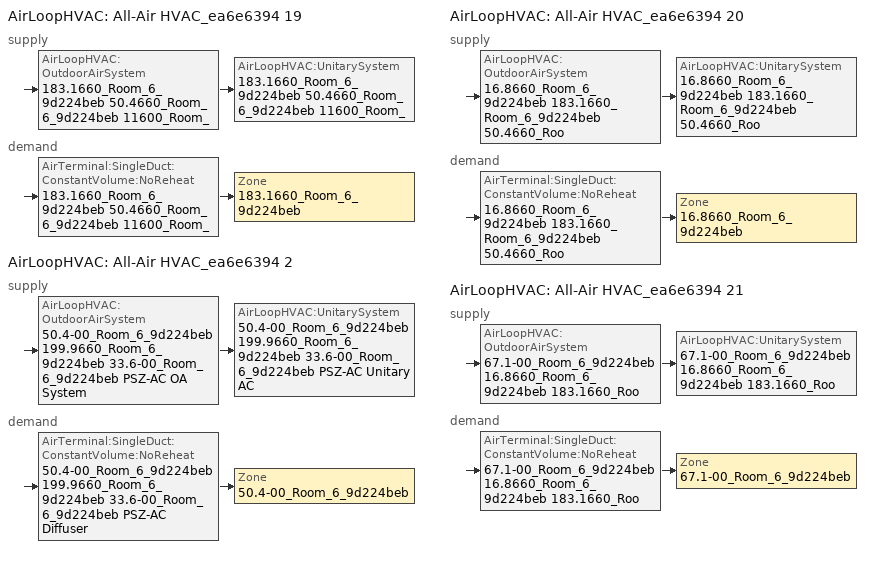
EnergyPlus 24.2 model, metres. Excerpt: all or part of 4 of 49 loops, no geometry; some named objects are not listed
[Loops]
AirLoopHVAC 'All-Air HVAC_ea6e6394 19'
 supply: AirLoopHVAC:OutdoorAirSystem '183.1660_Room_6_9d224beb 50.4660_Room_6_9d224beb 11600_Room_6_9d224beb 16.8-00_Room_6_9d224beb 0660_Room_6_9d224beb 132.8-00_Room_6_9d224beb 149.6-00_Room_6_9d224beb 83.9-00_Room_6_9d224beb 132.8660_Room_6_9d224beb 33.6660_Room_6_9d224beb 166.4-00_Room_6_9d224beb 166.4660_Room_6_9d224beb 116660_Room_6_9d224beb 000_Room_6_9d224beb 183.1-00_Room_6_9d224beb 199.9-00_Room_6_9d224beb 67.1660_Room_6_9d224beb 50.4-00_Room_6_9d224beb 199.9660_Room_6_9d224beb 33.6-00_Room_6_9d224beb PSZ-AC OA System' > AirLoopHVAC:UnitarySystem '183.1660_Room_6_9d224beb 50.4660_Room_6_9d224beb 11600_Room_6_9d224beb 16.8-00_Room_6_9d224beb 0660_Room_6_9d224beb 132.8-00_Room_6_9d224beb 149.6-00_Room_6_9d224beb 83.9-00_Room_6_9d224beb 132.8660_Room_6_9d224beb 33.6660_Room_6_9d224beb 166.4-00_Room_6_9d224beb 166.4660_Room_6_9d224beb 116660_Room_6_9d224beb 000_Room_6_9d224beb 183.1-00_Room_6_9d224beb 199.9-00_Room_6_9d224beb 67.1660_Room_6_9d224beb 50.4-00_Room_6_9d224beb 199.9660_Room_6_9d224beb 33.6-00_Room_6_9d224beb PSZ-AC Unitary AC'
 demand: AirTerminal:SingleDuct:ConstantVolume:NoReheat '183.1660_Room_6_9d224beb 50.4660_Room_6_9d224beb 11600_Room_6_9d224beb 16.8-00_Room_6_9d224beb 0660_Room_6_9d224beb 132.8-00_Room_6_9d224beb 149.6-00_Room_6_9d224beb 83.9-00_Room_6_9d224beb 132.8660_Room_6_9d224beb 33.6660_Room_6_9d224beb 166.4-00_Room_6_9d224beb 166.4660_Room_6_9d224beb 116660_Room_6_9d224beb 000_Room_6_9d224beb 183.1-00_Room_6_9d224beb 199.9-00_Room_6_9d224beb 67.1660_Room_6_9d224beb 50.4-00_Room_6_9d224beb 199.9660_Room_6_9d224beb 33.6-00_Room_6_9d224beb PSZ-AC Diffuser' > Zone '183.1660_Room_6_9d224beb'
AirLoopHVAC 'All-Air HVAC_ea6e6394 2'
 supply: AirLoopHVAC:OutdoorAirSystem '50.4-00_Room_6_9d224beb 199.9660_Room_6_9d224beb 33.6-00_Room_6_9d224beb PSZ-AC OA System' > AirLoopHVAC:UnitarySystem '50.4-00_Room_6_9d224beb 199.9660_Room_6_9d224beb 33.6-00_Room_6_9d224beb PSZ-AC Unitary AC'
 demand: AirTerminal:SingleDuct:ConstantVolume:NoReheat '50.4-00_Room_6_9d224beb 199.9660_Room_6_9d224beb 33.6-00_Room_6_9d224beb PSZ-AC Diffuser' > Zone '50.4-00_Room_6_9d224beb'
AirLoopHVAC 'All-Air HVAC_ea6e6394 20'
 supply: AirLoopHVAC:OutdoorAirSystem '16.8660_Room_6_9d224beb 183.1660_Room_6_9d224beb 50.4660_Room_6_9d224beb 11600_Room_6_9d224beb 16.8-00_Room_6_9d224beb 0660_Room_6_9d224beb 132.8-00_Room_6_9d224beb 149.6-00_Room_6_9d224beb 83.9-00_Room_6_9d224beb 132.8660_Room_6_9d224beb 33.6660_Room_6_9d224beb 166.4-00_Room_6_9d224beb 166.4660_Room_6_9d224beb 116660_Room_6_9d224beb 000_Room_6_9d224beb 183.1-00_Room_6_9d224beb 199.9-00_Room_6_9d224beb 67.1660_Room_6_9d224beb 50.4-00_Room_6_9d224beb 199.9660_Room_6_9d224beb 33.6-00_Room_6_9d224beb PSZ-AC OA System' > AirLoopHVAC:UnitarySystem '16.8660_Room_6_9d224beb 183.1660_Room_6_9d224beb 50.4660_Room_6_9d224beb 11600_Room_6_9d224beb 16.8-00_Room_6_9d224beb 0660_Room_6_9d224beb 132.8-00_Room_6_9d224beb 149.6-00_Room_6_9d224beb 83.9-00_Room_6_9d224beb 132.8660_Room_6_9d224beb 33.6660_Room_6_9d224beb 166.4-00_Room_6_9d224beb 166.4660_Room_6_9d224beb 116660_Room_6_9d224beb 000_Room_6_9d224beb 183.1-00_Room_6_9d224beb 199.9-00_Room_6_9d224beb 67.1660_Room_6_9d224beb 50.4-00_Room_6_9d224beb 199.9660_Room_6_9d224beb 33.6-00_Room_6_9d224beb PSZ-AC Unitary AC'
 demand: AirTerminal:SingleDuct:ConstantVolume:NoReheat '16.8660_Room_6_9d224beb 183.1660_Room_6_9d224beb 50.4660_Room_6_9d224beb 11600_Room_6_9d224beb 16.8-00_Room_6_9d224beb 0660_Room_6_9d224beb 132.8-00_Room_6_9d224beb 149.6-00_Room_6_9d224beb 83.9-00_Room_6_9d224beb 132.8660_Room_6_9d224beb 33.6660_Room_6_9d224beb 166.4-00_Room_6_9d224beb 166.4660_Room_6_9d224beb 116660_Room_6_9d224beb 000_Room_6_9d224beb 183.1-00_Room_6_9d224beb 199.9-00_Room_6_9d224beb 67.1660_Room_6_9d224beb 50.4-00_Room_6_9d224beb 199.9660_Room_6_9d224beb 33.6-00_Room_6_9d224beb PSZ-AC Diffuser' > Zone '16.8660_Room_6_9d224beb'
AirLoopHVAC 'All-Air HVAC_ea6e6394 21'
 supply: AirLoopHVAC:OutdoorAirSystem '67.1-00_Room_6_9d224beb 16.8660_Room_6_9d224beb 183.1660_Room_6_9d224beb 50.4660_Room_6_9d224beb 11600_Room_6_9d224beb 16.8-00_Room_6_9d224beb 0660_Room_6_9d224beb 132.8-00_Room_6_9d224beb 149.6-00_Room_6_9d224beb 83.9-00_Room_6_9d224beb 132.8660_Room_6_9d224beb 33.6660_Room_6_9d224beb 166.4-00_Room_6_9d224beb 166.4660_Room_6_9d224beb 116660_Room_6_9d224beb 000_Room_6_9d224beb 183.1-00_Room_6_9d224beb 199.9-00_Room_6_9d224beb 67.1660_Room_6_9d224beb 50.4-00_Room_6_9d224beb 199.9660_Room_6_9d224beb 33.6-00_Room_6_9d224beb PSZ-AC OA System' > AirLoopHVAC:UnitarySystem '67.1-00_Room_6_9d224beb 16.8660_Room_6_9d224beb 183.1660_Room_6_9d224beb 50.4660_Room_6_9d224beb 11600_Room_6_9d224beb 16.8-00_Room_6_9d224beb 0660_Room_6_9d224beb 132.8-00_Room_6_9d224beb 149.6-00_Room_6_9d224beb 83.9-00_Room_6_9d224beb 132.8660_Room_6_9d224beb 33.6660_Room_6_9d224beb 166.4-00_Room_6_9d224beb 166.4660_Room_6_9d224beb 116660_Room_6_9d224beb 000_Room_6_9d224beb 183.1-00_Room_6_9d224beb 199.9-00_Room_6_9d224beb 67.1660_Room_6_9d224beb 50.4-00_Room_6_9d224beb 199.9660_Room_6_9d224beb 33.6-00_Room_6_9d224beb PSZ-AC Unitary AC'
 demand: AirTerminal:SingleDuct:ConstantVolume:NoReheat '67.1-00_Room_6_9d224beb 16.8660_Room_6_9d224beb 183.1660_Room_6_9d224beb 50.4660_Room_6_9d224beb 11600_Room_6_9d224beb 16.8-00_Room_6_9d224beb 0660_Room_6_9d224beb 132.8-00_Room_6_9d224beb 149.6-00_Room_6_9d224beb 83.9-00_Room_6_9d224beb 132.8660_Room_6_9d224beb 33.6660_Room_6_9d224beb 166.4-00_Room_6_9d224beb 166.4660_Room_6_9d224beb 116660_Room_6_9d224beb 000_Room_6_9d224beb 183.1-00_Room_6_9d224beb 199.9-00_Room_6_9d224beb 67.1660_Room_6_9d224beb 50.4-00_Room_6_9d224beb 199.9660_Room_6_9d224beb 33.6-00_Room_6_9d224beb PSZ-AC Diffuser' > Zone '67.1-00_Room_6_9d224beb'
[ZoneControl:Thermostat] Temperature Difference Between Cutout And Setpoint {deltaC}=0
Name | Zone or ZoneList | Control Type Schedule | Control 1
16.8660_Room_6_9d224beb Thermostat | 16.8660_Room_6_9d224beb | 16.8660_Room_6_9d224beb Thermostat Schedule | Setpoint_bbafeea7..16.8660_Room_6_9d224beb
183.1660_Room_6_9d224beb Thermostat | 183.1660_Room_6_9d224beb | 183.1660_Room_6_9d224beb Thermostat Schedule | Setpoint_bbafeea7..183.1660_Room_6_9d224beb
50.4-00_Room_6_9d224beb Thermostat | 50.4-00_Room_6_9d224beb | 50.4-00_Room_6_9d224beb Thermostat Schedule | Setpoint_bbafeea7..50.4-00_Room_6_9d224beb
67.1-00_Room_6_9d224beb Thermostat | 67.1-00_Room_6_9d224beb | 67.1-00_Room_6_9d224beb Thermostat Schedule | Setpoint_bbafeea7..67.1-00_Room_6_9d224beb
[ThermostatSetpoint:DualSetpoint] Heating Setpoint Temperature Schedule=17_heating_sch; Cooling Setpoint Temperature Schedule=17_cooling_sch
Setpoint_bbafeea7..16.8660_Room_6_9d224beb; Setpoint_bbafeea7..183.1660_Room_6_9d224beb; Setpoint_bbafeea7..50.4-00_Room_6_9d224beb; Setpoint_bbafeea7..67.1-00_Room_6_9d224beb
[AirTerminal:SingleDuct:ConstantVolume:NoReheat] Availability Schedule=Always On Discrete; Maximum Air Flow Rate {m3/s}=AutoSize
16.8660_Room_6_9d224beb 183.1660_Room_6_9d224beb 50.4660_Room_6_9d224beb 11600_Room_6_9d224beb 16.8-00_Room_6_9d224beb 0660_Room_6_9d224beb 132.8-00_Room_6_9d224beb 149.6-00_Room_6_9d224beb 83.9-00_Room_6_9d224beb 132.8660_Room_6_9d224beb 33.6660_Room_6_9d224beb 166.4-00_Room_6_9d224beb 166.4660_Room_6_9d224beb 116660_Room_6_9d224beb 000_Room_6_9d224beb 183.1-00_Room_6_9d224beb 199.9-00_Room_6_9d224beb 67.1660_Room_6_9d224beb 50.4-00_Room_6_9d224beb 199.9660_Room_6_9d224beb 33.6-00_Room_6_9d224beb PSZ-AC Diffuser; 183.1660_Room_6_9d224beb 50.4660_Room_6_9d224beb 11600_Room_6_9d224beb 16.8-00_Room_6_9d224beb 0660_Room_6_9d224beb 132.8-00_Room_6_9d224beb 149.6-00_Room_6_9d224beb 83.9-00_Room_6_9d224beb 132.8660_Room_6_9d224beb 33.6660_Room_6_9d224beb 166.4-00_Room_6_9d224beb 166.4660_Room_6_9d224beb 116660_Room_6_9d224beb 000_Room_6_9d224beb 183.1-00_Room_6_9d224beb 199.9-00_Room_6_9d224beb 67.1660_Room_6_9d224beb 50.4-00_Room_6_9d224beb 199.9660_Room_6_9d224beb 33.6-00_Room_6_9d224beb PSZ-AC Diffuser; 50.4-00_Room_6_9d224beb 199.9660_Room_6_9d224beb 33.6-00_Room_6_9d224beb PSZ-AC Diffuser; 67.1-00_Room_6_9d224beb 16.8660_Room_6_9d224beb 183.1660_Room_6_9d224beb 50.4660_Room_6_9d224beb 11600_Room_6_9d224beb 16.8-00_Room_6_9d224beb 0660_Room_6_9d224beb 132.8-00_Room_6_9d224beb 149.6-00_Room_6_9d224beb 83.9-00_Room_6_9d224beb 132.8660_Room_6_9d224beb 33.6660_Room_6_9d224beb 166.4-00_Room_6_9d224beb 166.4660_Room_6_9d224beb 116660_Room_6_9d224beb 000_Room_6_9d224beb 183.1-00_Room_6_9d224beb 199.9-00_Room_6_9d224beb 67.1660_Room_6_9d224beb 50.4-00_Room_6_9d224beb 199.9660_Room_6_9d224beb 33.6-00_Room_6_9d224beb PSZ-AC Diffuser
[Zone equipment]
16.8660_Room_6_9d224beb: 16.8660_Room_6_9d224beb 183.1660_Room_6_9d224beb 50.4660_Room_6_9d224beb 11600_Room_6_9d224beb 16.8-00_Room_6_9d224beb 0660_Room_6_9d224beb 132.8-00_Room_6_9d224beb 149.6-00_Room_6_9d224beb 83.9-00_Room_6_9d224beb 132.8660_Room_6_9d224beb 33.6660_Room_6_9d224beb 166.4-00_Room_6_9d224beb 166.4660_Room_6_9d224beb 116660_Room_6_9d224beb 000_Room_6_9d224beb 183.1-00_Room_6_9d224beb 199.9-00_Room_6_9d224beb 67.1660_Room_6_9d224beb 50.4-00_Room_6_9d224beb 199.9660_Room_6_9d224beb 33.6-00_Room_6_9d224beb PSZ-AC Diffuser
183.1660_Room_6_9d224beb: 183.1660_Room_6_9d224beb 50.4660_Room_6_9d224beb 11600_Room_6_9d224beb 16.8-00_Room_6_9d224beb 0660_Room_6_9d224beb 132.8-00_Room_6_9d224beb 149.6-00_Room_6_9d224beb 83.9-00_Room_6_9d224beb 132.8660_Room_6_9d224beb 33.6660_Room_6_9d224beb 166.4-00_Room_6_9d224beb 166.4660_Room_6_9d224beb 116660_Room_6_9d224beb 000_Room_6_9d224beb 183.1-00_Room_6_9d224beb 199.9-00_Room_6_9d224beb 67.1660_Room_6_9d224beb 50.4-00_Room_6_9d224beb 199.9660_Room_6_9d224beb 33.6-00_Room_6_9d224beb PSZ-AC Diffuser
50.4-00_Room_6_9d224beb: 50.4-00_Room_6_9d224beb 199.9660_Room_6_9d224beb 33.6-00_Room_6_9d224beb PSZ-AC Diffuser
67.1-00_Room_6_9d224beb: 67.1-00_Room_6_9d224beb 16.8660_Room_6_9d224beb 183.1660_Room_6_9d224beb 50.4660_Room_6_9d224beb 11600_Room_6_9d224beb 16.8-00_Room_6_9d224beb 0660_Room_6_9d224beb 132.8-00_Room_6_9d224beb 149.6-00_Room_6_9d224beb 83.9-00_Room_6_9d224beb 132.8660_Room_6_9d224beb 33.6660_Room_6_9d224beb 166.4-00_Room_6_9d224beb 166.4660_Room_6_9d224beb 116660_Room_6_9d224beb 000_Room_6_9d224beb 183.1-00_Room_6_9d224beb 199.9-00_Room_6_9d224beb 67.1660_Room_6_9d224beb 50.4-00_Room_6_9d224beb 199.9660_Room_6_9d224beb 33.6-00_Room_6_9d224beb PSZ-AC Diffuser
[Sizing:Zone] Zone Cooling Design Supply Air Temperature Input Method=SupplyAirTemperature; Zone Cooling Design Supply Air Temperature {C}=12.7778; Zone Cooling Design Supply Air Temperature Difference {deltaC}=11.11; Zone Heating Design Supply Air Temperature Input Method=SupplyAirTemperature; Zone Heating Design Supply Air Temperature {C}=50; Zone Heating Design Supply Air Temperature Difference {deltaC}=11.11; Zone Cooling Design Supply Air Humidity Ratio {kgWater/kgDryAir}=0.0085; Zone Heating Design Supply Air Humidity Ratio {kgWater/kgDryAir}=0.008; Cooling Design Air Flow Method=DesignDay; Cooling Design Air Flow Rate {m3/s}=0; Cooling Minimum Air Flow per Zone Floor Area {m3/s-m2}=0.000762; Cooling Minimum Air Flow {m3/s}=0; Cooling Minimum Air Flow Fraction=0; Heating Design Air Flow Method=DesignDay; Heating Design Air Flow Rate {m3/s}=0; Heating Maximum Air Flow per Zone Floor Area {m3/s-m2}=0.002032; Heating Maximum Air Flow {m3/s}=0.141576; Heating Maximum Air Flow Fraction=0.3; Account for Dedicated Outdoor Air System=No; Zone Load Sizing Method=Sensible Load Only No Latent Load; Zone Latent Cooling Design Supply Air Humidity Ratio Input Method=HumidityRatioDifference; Zone Cooling Design Supply Air Humidity Ratio Difference {kgWater/kgDryAir}=0.005; Zone Latent Heating Design Supply Air Humidity Ratio Input Method=HumidityRatioDifference; Zone Humidification Design Supply Air Humidity Ratio Difference {kgWater/kgDryAir}=0.005; Type of Space Sum to Use=Coincident
Name | Design Specification Outdoor Air Object
16.8660_Room_6_9d224beb | 16.8660_Room_6_9d224beb DSOA Space List
183.1660_Room_6_9d224beb | 183.1660_Room_6_9d224beb DSOA Space List
50.4-00_Room_6_9d224beb | 50.4-00_Room_6_9d224beb DSOA Space List
67.1-00_Room_6_9d224beb | 67.1-00_Room_6_9d224beb DSOA Space List
[Controller:MechanicalVentilation] Availability Schedule=D_ResNatVentOnCZ01_Yr; Demand Controlled Ventilation=No; System Outdoor Air Method=ZoneSum; Design Specification Outdoor Air Object Name 1=Ventilation_be4b2928
Name | Zone or ZoneList Name 1
Controller Mechanical Ventilation 21 | 16.8660_Room_6_9d224beb
Controller Mechanical Ventilation 20 | 183.1660_Room_6_9d224beb
Controller Mechanical Ventilation 3 | 50.4-00_Room_6_9d224beb
Controller Mechanical Ventilation 22 | 67.1-00_Room_6_9d224beb
[DesignSpecification:OutdoorAir]
Ventilation_be4b2928: Outdoor Air Method=Sum; Outdoor Air Flow per Person {m3/s-person}=0; Outdoor Air Flow per Zone Floor Area {m3/s-m2}=0; Outdoor Air Flow per Zone {m3/s}=0.02831; Outdoor Air Flow Air Changes per Hour {1/hr}=0; Outdoor Air Schedule=D_ResNatVentOnCZ01_Yr
[DesignSpecification:OutdoorAir:SpaceList] Space Design Specification Outdoor Air Object Name 1=Ventilation_be4b2928
Name | Space Name 1
16.8660_Room_6_9d224beb DSOA Space List | 16.8660_Room_6_9d224beb_Space
183.1660_Room_6_9d224beb DSOA Space List | 183.1660_Room_6_9d224beb_Space
50.4-00_Room_6_9d224beb DSOA Space List | 50.4-00_Room_6_9d224beb_Space
67.1-00_Room_6_9d224beb DSOA Space List | 67.1-00_Room_6_9d224beb_Space
[AirLoopHVAC] Design Supply Air Flow Rate {m3/s}=AutoSize; Design Return Air Flow Fraction of Supply Air Flow=1
All-Air HVAC_ea6e6394 19; All-Air HVAC_ea6e6394 2; All-Air HVAC_ea6e6394 20; All-Air HVAC_ea6e6394 21
[Sizing:System] Type of Load to Size On=Sensible; Design Outdoor Air Flow Rate {m3/s}=Autosize; Central Heating Maximum System Air Flow Ratio=1; Preheat Design Temperature {C}=7.22222; Preheat Design Humidity Ratio {kgWater/kgDryAir}=0.008; Precool Design Temperature {C}=12.7778; Precool Design Humidity Ratio {kgWater/kgDryAir}=0.008; Central Cooling Design Supply Air Temperature {C}=12.7778; Central Heating Design Supply Air Temperature {C}=50; Type of Zone Sum to Use=Coincident; 100% Outdoor Air in Cooling=No; 100% Outdoor Air in Heating=No; Central Cooling Design Supply Air Humidity Ratio {kgWater/kgDryAir}=0.0085; Central Heating Design Supply Air Humidity Ratio {kgWater/kgDryAir}=0.008; Cooling Supply Air Flow Rate Method=DesignDay; Cooling Supply Air Flow Rate {m3/s}=0; Cooling Supply Air Flow Rate Per Floor Area {m3/s-m2}=0.00996765; Cooling Fraction of Autosized Cooling Supply Air Flow Rate=1; Cooling Supply Air Flow Rate Per Unit Cooling Capacity {m3/s-W}=3.94755e-05; Heating Supply Air Flow Rate Method=DesignDay; Heating Supply Air Flow Rate {m3/s}=0; Heating Supply Air Flow Rate Per Floor Area {m3/s-m2}=0.00996765; Heating Fraction of Autosized Heating Supply Air Flow Rate=1; Heating Fraction of Autosized Cooling Supply Air Flow Rate=1; Heating Supply Air Flow Rate Per Unit Heating Capacity {m3/s-W}=3.15882e-05; System Outdoor Air Method=ZoneSum; Zone Maximum Outdoor Air Fraction=1; Cooling Design Capacity Method=CoolingDesignCapacity; Cooling Design Capacity {W}=Autosize; Cooling Design Capacity Per Floor Area {W/m2}=234.7; Fraction of Autosized Cooling Design Capacity=1; Heating Design Capacity Method=HeatingDesignCapacity; Heating Design Capacity {W}=Autosize; Heating Design Capacity Per Floor Area {W/m2}=157; Fraction of Autosized Heating Design Capacity=1; Central Cooling Capacity Control Method=OnOff; Occupant Diversity=Autosize
All-Air HVAC_ea6e6394 19; All-Air HVAC_ea6e6394 2; All-Air HVAC_ea6e6394 20; All-Air HVAC_ea6e6394 21
[Controller:OutdoorAir] Minimum Outdoor Air Flow Rate {m3/s}=Autosize; Maximum Outdoor Air Flow Rate {m3/s}=Autosize; Economizer Control Type=NoEconomizer; Economizer Control Action Type=ModulateFlow; Economizer Maximum Limit Dry-Bulb Temperature {C}=28; Economizer Maximum Limit Enthalpy {J/kg}=64000; Lockout Type=NoLockout; Minimum Limit Type=FixedMinimum; Minimum Outdoor Air Schedule=D_ResNatVentOnCZ01_Yr; High Humidity Control=No; High Humidity Outdoor Air Flow Ratio=1; Control High Indoor Humidity Based on Outdoor Humidity Ratio=Yes; Heat Recovery Bypass Control Type=BypassWhenWithinEconomizerLimits; Economizer Operation Staging=InterlockedWithMechanicalCooling
Name | Mechanical Ventilation Controller
183.1660_Room_6_9d224beb 50.4660_Room_6_9d224beb 11600_Room_6_9d224beb 16.8-00_Room_6_9d224beb 0660_Room_6_9d224beb 132.8-00_Room_6_9d224beb 149.6-00_Room_6_9d224beb 83.9-00_Room_6_9d224beb 132.8660_Room_6_9d224beb 33.6660_Room_6_9d224beb 166.4-00_Room_6_9d224beb 166.4660_Room_6_9d224beb 116660_Room_6_9d224beb 000_Room_6_9d224beb 183.1-00_Room_6_9d224beb 199.9-00_Room_6_9d224beb 67.1660_Room_6_9d224beb 50.4-00_Room_6_9d224beb 199.9660_Room_6_9d224beb 33.6-00_Room_6_9d224beb PSZ-AC OA System Controller | Controller Mechanical Ventilation 20
50.4-00_Room_6_9d224beb 199.9660_Room_6_9d224beb 33.6-00_Room_6_9d224beb PSZ-AC OA System Controller | Controller Mechanical Ventilation 3
16.8660_Room_6_9d224beb 183.1660_Room_6_9d224beb 50.4660_Room_6_9d224beb 11600_Room_6_9d224beb 16.8-00_Room_6_9d224beb 0660_Room_6_9d224beb 132.8-00_Room_6_9d224beb 149.6-00_Room_6_9d224beb 83.9-00_Room_6_9d224beb 132.8660_Room_6_9d224beb 33.6660_Room_6_9d224beb 166.4-00_Room_6_9d224beb 166.4660_Room_6_9d224beb 116660_Room_6_9d224beb 000_Room_6_9d224beb 183.1-00_Room_6_9d224beb 199.9-00_Room_6_9d224beb 67.1660_Room_6_9d224beb 50.4-00_Room_6_9d224beb 199.9660_Room_6_9d224beb 33.6-00_Room_6_9d224beb PSZ-AC OA System Controller | Controller Mechanical Ventilation 21
67.1-00_Room_6_9d224beb 16.8660_Room_6_9d224beb 183.1660_Room_6_9d224beb 50.4660_Room_6_9d224beb 11600_Room_6_9d224beb 16.8-00_Room_6_9d224beb 0660_Room_6_9d224beb 132.8-00_Room_6_9d224beb 149.6-00_Room_6_9d224beb 83.9-00_Room_6_9d224beb 132.8660_Room_6_9d224beb 33.6660_Room_6_9d224beb 166.4-00_Room_6_9d224beb 166.4660_Room_6_9d224beb 116660_Room_6_9d224beb 000_Room_6_9d224beb 183.1-00_Room_6_9d224beb 199.9-00_Room_6_9d224beb 67.1660_Room_6_9d224beb 50.4-00_Room_6_9d224beb 199.9660_Room_6_9d224beb 33.6-00_Room_6_9d224beb PSZ-AC OA System Controller | Controller Mechanical Ventilation 22
[SetpointManager:MixedAir] Control Variable=Temperature
Name | Setpoint Node or NodeList
All-Air HVAC_ea6e6394 19 Mixed Air Node OS Default SPM | All-Air HVAC_ea6e6394 19 Mixed Air Node
All-Air HVAC_ea6e6394 2 Mixed Air Node OS Default SPM | All-Air HVAC_ea6e6394 2 Mixed Air Node
All-Air HVAC_ea6e6394 20 Mixed Air Node OS Default SPM | All-Air HVAC_ea6e6394 20 Mixed Air Node
All-Air HVAC_ea6e6394 21 Mixed Air Node OS Default SPM | All-Air HVAC_ea6e6394 21 Mixed Air Node
[AirLoopHVAC:UnitarySystem] Control Type=Load; Dehumidification Control Type=None; Availability Schedule=Always On Discrete; Fan Placement=DrawThrough; Supply Air Fan Operating Mode Schedule=Always On Discrete; DX Heating Coil Sizing Ratio=1; Use DOAS DX Cooling Coil=No; Minimum Supply Air Temperature {C}=2; Latent Load Control=SensibleOnlyLoadControl; Cooling Supply Air Flow Rate Method=SupplyAirFlowRate; Cooling Supply Air Flow Rate {m3/s}=Autosize; Heating Supply Air Flow Rate Method=SupplyAirFlowRate; Heating Supply Air Flow Rate {m3/s}=Autosize; No Load Supply Air Flow Rate Method=None; No Load Supply Air Flow Rate Control Set To Low Speed=Yes; Maximum Supply Air Temperature {C}=80; Maximum Outdoor Dry-Bulb Temperature for Supplemental Heater Operation {C}=21; Ancillary On-Cycle Electric Power {W}=0; Ancillary Off-Cycle Electric Power {W}=0
Name | Controlling Zone or Thermostat Location | Supply Fan | Heating Coil | Cooling Coil | Supplemental Heating Coil
183.1660_Room_6_9d224beb 50.4660_Room_6_9d224beb 11600_Room_6_9d224beb 16.8-00_Room_6_9d224beb 0660_Room_6_9d224beb 132.8-00_Room_6_9d224beb 149.6-00_Room_6_9d224beb 83.9-00_Room_6_9d224beb 132.8660_Room_6_9d224beb 33.6660_Room_6_9d224beb 166.4-00_Room_6_9d224beb 166.4660_Room_6_9d224beb 116660_Room_6_9d224beb 000_Room_6_9d224beb 183.1-00_Room_6_9d224beb 199.9-00_Room_6_9d224beb 67.1660_Room_6_9d224beb 50.4-00_Room_6_9d224beb 199.9660_Room_6_9d224beb 33.6-00_Room_6_9d224beb PSZ-AC Unitary AC | 183.1660_Room_6_9d224beb | 183.1660_Room_6_9d224beb 50.4660_Room_6_9d224beb 11600_Room_6_9d224beb 16.8-00_Room_6_9d224beb 0660_Room_6_9d224beb 132.8-00_Room_6_9d224beb 149.6-00_Room_6_9d224beb 83.9-00_Room_6_9d224beb 132.8660_Room_6_9d224beb 33.6660_Room_6_9d224beb 166.4-00_Room_6_9d224beb 166.4660_Room_6_9d224beb 116660_Room_6_9d224beb 000_Room_6_9d224beb 183.1-00_Room_6_9d224beb 199.9-00_Room_6_9d224beb 67.1660_Room_6_9d224beb 50.4-00_Room_6_9d224beb 199.9660_Room_6_9d224beb 33.6-00_Room_6_9d224beb PSZ-AC Fan | 183.1660_Room_6_9d224beb 50.4660_Room_6_9d224beb 11600_Room_6_9d224beb 16.8-00_Room_6_9d224beb 0660_Room_6_9d224beb 132.8-00_Room_6_9d224beb 149.6-00_Room_6_9d224beb 83.9-00_Room_6_9d224beb 132.8660_Room_6_9d224beb 33.6660_Room_6_9d224beb 166.4-00_Room_6_9d224beb 166.4660_Room_6_9d224beb 116660_Room_6_9d224beb 000_Room_6_9d224beb 183.1-00_Room_6_9d224beb 199.9-00_Room_6_9d224beb 67.1660_Room_6_9d224beb 50.4-00_Room_6_9d224beb 199.9660_Room_6_9d224beb 33.6-00_Room_6_9d224beb PSZ-AC Electric Htg Coil | 183.1660_Room_6_9d224beb 50.4660_Room_6_9d224beb 11600_Room_6_9d224beb 16.8-00_Room_6_9d224beb 0660_Room_6_9d224beb 132.8-00_Room_6_9d224beb 149.6-00_Room_6_9d224beb 83.9-00_Room_6_9d224beb 132.8660_Room_6_9d224beb 33.6660_Room_6_9d224beb 166.4-00_Room_6_9d224beb 166.4660_Room_6_9d224beb 116660_Room_6_9d224beb 000_Room_6_9d224beb 183.1-00_Room_6_9d224beb 199.9-00_Room_6_9d224beb 67.1660_Room_6_9d224beb 50.4-00_Room_6_9d224beb 199.9660_Room_6_9d224beb 33.6-00_Room_6_9d224beb PSZ-AC 1spd DX AC Clg Coil | 183.1660_Room_6_9d224beb 50.4660_Room_6_9d224beb 11600_Room_6_9d224beb 16.8-00_Room_6_9d224beb 0660_Room_6_9d224beb 132.8-00_Room_6_9d224beb 149.6-00_Room_6_9d224beb 83.9-00_Room_6_9d224beb 132.8660_Room_6_9d224beb 33.6660_Room_6_9d224beb 166.4-00_Room_6_9d224beb 166.4660_Room_6_9d224beb 116660_Room_6_9d224beb 000_Room_6_9d224beb 183.1-00_Room_6_9d224beb 199.9-00_Room_6_9d224beb 67.1660_Room_6_9d224beb 50.4-00_Room_6_9d224beb 199.9660_Room_6_9d224beb 33.6-00_Room_6_9d224beb PSZ-AC No Heat
50.4-00_Room_6_9d224beb 199.9660_Room_6_9d224beb 33.6-00_Room_6_9d224beb PSZ-AC Unitary AC | 50.4-00_Room_6_9d224beb | 50.4-00_Room_6_9d224beb 199.9660_Room_6_9d224beb 33.6-00_Room_6_9d224beb PSZ-AC Fan | 50.4-00_Room_6_9d224beb 199.9660_Room_6_9d224beb 33.6-00_Room_6_9d224beb PSZ-AC Electric Htg Coil | 50.4-00_Room_6_9d224beb 199.9660_Room_6_9d224beb 33.6-00_Room_6_9d224beb PSZ-AC 1spd DX AC Clg Coil | 50.4-00_Room_6_9d224beb 199.9660_Room_6_9d224beb 33.6-00_Room_6_9d224beb PSZ-AC No Heat
16.8660_Room_6_9d224beb 183.1660_Room_6_9d224beb 50.4660_Room_6_9d224beb 11600_Room_6_9d224beb 16.8-00_Room_6_9d224beb 0660_Room_6_9d224beb 132.8-00_Room_6_9d224beb 149.6-00_Room_6_9d224beb 83.9-00_Room_6_9d224beb 132.8660_Room_6_9d224beb 33.6660_Room_6_9d224beb 166.4-00_Room_6_9d224beb 166.4660_Room_6_9d224beb 116660_Room_6_9d224beb 000_Room_6_9d224beb 183.1-00_Room_6_9d224beb 199.9-00_Room_6_9d224beb 67.1660_Room_6_9d224beb 50.4-00_Room_6_9d224beb 199.9660_Room_6_9d224beb 33.6-00_Room_6_9d224beb PSZ-AC Unitary AC | 16.8660_Room_6_9d224beb | 16.8660_Room_6_9d224beb 183.1660_Room_6_9d224beb 50.4660_Room_6_9d224beb 11600_Room_6_9d224beb 16.8-00_Room_6_9d224beb 0660_Room_6_9d224beb 132.8-00_Room_6_9d224beb 149.6-00_Room_6_9d224beb 83.9-00_Room_6_9d224beb 132.8660_Room_6_9d224beb 33.6660_Room_6_9d224beb 166.4-00_Room_6_9d224beb 166.4660_Room_6_9d224beb 116660_Room_6_9d224beb 000_Room_6_9d224beb 183.1-00_Room_6_9d224beb 199.9-00_Room_6_9d224beb 67.1660_Room_6_9d224beb 50.4-00_Room_6_9d224beb 199.9660_Room_6_9d224beb 33.6-00_Room_6_9d224beb PSZ-AC Fan | 16.8660_Room_6_9d224beb 183.1660_Room_6_9d224beb 50.4660_Room_6_9d224beb 11600_Room_6_9d224beb 16.8-00_Room_6_9d224beb 0660_Room_6_9d224beb 132.8-00_Room_6_9d224beb 149.6-00_Room_6_9d224beb 83.9-00_Room_6_9d224beb 132.8660_Room_6_9d224beb 33.6660_Room_6_9d224beb 166.4-00_Room_6_9d224beb 166.4660_Room_6_9d224beb 116660_Room_6_9d224beb 000_Room_6_9d224beb 183.1-00_Room_6_9d224beb 199.9-00_Room_6_9d224beb 67.1660_Room_6_9d224beb 50.4-00_Room_6_9d224beb 199.9660_Room_6_9d224beb 33.6-00_Room_6_9d224beb PSZ-AC Electric Htg Coil | 16.8660_Room_6_9d224beb 183.1660_Room_6_9d224beb 50.4660_Room_6_9d224beb 11600_Room_6_9d224beb 16.8-00_Room_6_9d224beb 0660_Room_6_9d224beb 132.8-00_Room_6_9d224beb 149.6-00_Room_6_9d224beb 83.9-00_Room_6_9d224beb 132.8660_Room_6_9d224beb 33.6660_Room_6_9d224beb 166.4-00_Room_6_9d224beb 166.4660_Room_6_9d224beb 116660_Room_6_9d224beb 000_Room_6_9d224beb 183.1-00_Room_6_9d224beb 199.9-00_Room_6_9d224beb 67.1660_Room_6_9d224beb 50.4-00_Room_6_9d224beb 199.9660_Room_6_9d224beb 33.6-00_Room_6_9d224beb PSZ-AC 1spd DX AC Clg Coil | 16.8660_Room_6_9d224beb 183.1660_Room_6_9d224beb 50.4660_Room_6_9d224beb 11600_Room_6_9d224beb 16.8-00_Room_6_9d224beb 0660_Room_6_9d224beb 132.8-00_Room_6_9d224beb 149.6-00_Room_6_9d224beb 83.9-00_Room_6_9d224beb 132.8660_Room_6_9d224beb 33.6660_Room_6_9d224beb 166.4-00_Room_6_9d224beb 166.4660_Room_6_9d224beb 116660_Room_6_9d224beb 000_Room_6_9d224beb 183.1-00_Room_6_9d224beb 199.9-00_Room_6_9d224beb 67.1660_Room_6_9d224beb 50.4-00_Room_6_9d224beb 199.9660_Room_6_9d224beb 33.6-00_Room_6_9d224beb PSZ-AC No Heat
67.1-00_Room_6_9d224beb 16.8660_Room_6_9d224beb 183.1660_Room_6_9d224beb 50.4660_Room_6_9d224beb 11600_Room_6_9d224beb 16.8-00_Room_6_9d224beb 0660_Room_6_9d224beb 132.8-00_Room_6_9d224beb 149.6-00_Room_6_9d224beb 83.9-00_Room_6_9d224beb 132.8660_Room_6_9d224beb 33.6660_Room_6_9d224beb 166.4-00_Room_6_9d224beb 166.4660_Room_6_9d224beb 116660_Room_6_9d224beb 000_Room_6_9d224beb 183.1-00_Room_6_9d224beb 199.9-00_Room_6_9d224beb 67.1660_Room_6_9d224beb 50.4-00_Room_6_9d224beb 199.9660_Room_6_9d224beb 33.6-00_Room_6_9d224beb PSZ-AC Unitary AC | 67.1-00_Room_6_9d224beb | 67.1-00_Room_6_9d224beb 16.8660_Room_6_9d224beb 183.1660_Room_6_9d224beb 50.4660_Room_6_9d224beb 11600_Room_6_9d224beb 16.8-00_Room_6_9d224beb 0660_Room_6_9d224beb 132.8-00_Room_6_9d224beb 149.6-00_Room_6_9d224beb 83.9-00_Room_6_9d224beb 132.8660_Room_6_9d224beb 33.6660_Room_6_9d224beb 166.4-00_Room_6_9d224beb 166.4660_Room_6_9d224beb 116660_Room_6_9d224beb 000_Room_6_9d224beb 183.1-00_Room_6_9d224beb 199.9-00_Room_6_9d224beb 67.1660_Room_6_9d224beb 50.4-00_Room_6_9d224beb 199.9660_Room_6_9d224beb 33.6-00_Room_6_9d224beb PSZ-AC Fan | 67.1-00_Room_6_9d224beb 16.8660_Room_6_9d224beb 183.1660_Room_6_9d224beb 50.4660_Room_6_9d224beb 11600_Room_6_9d224beb 16.8-00_Room_6_9d224beb 0660_Room_6_9d224beb 132.8-00_Room_6_9d224beb 149.6-00_Room_6_9d224beb 83.9-00_Room_6_9d224beb 132.8660_Room_6_9d224beb 33.6660_Room_6_9d224beb 166.4-00_Room_6_9d224beb 166.4660_Room_6_9d224beb 116660_Room_6_9d224beb 000_Room_6_9d224beb 183.1-00_Room_6_9d224beb 199.9-00_Room_6_9d224beb 67.1660_Room_6_9d224beb 50.4-00_Room_6_9d224beb 199.9660_Room_6_9d224beb 33.6-00_Room_6_9d224beb PSZ-AC Electric Htg Coil | 67.1-00_Room_6_9d224beb 16.8660_Room_6_9d224beb 183.1660_Room_6_9d224beb 50.4660_Room_6_9d224beb 11600_Room_6_9d224beb 16.8-00_Room_6_9d224beb 0660_Room_6_9d224beb 132.8-00_Room_6_9d224beb 149.6-00_Room_6_9d224beb 83.9-00_Room_6_9d224beb 132.8660_Room_6_9d224beb 33.6660_Room_6_9d224beb 166.4-00_Room_6_9d224beb 166.4660_Room_6_9d224beb 116660_Room_6_9d224beb 000_Room_6_9d224beb 183.1-00_Room_6_9d224beb 199.9-00_Room_6_9d224beb 67.1660_Room_6_9d224beb 50.4-00_Room_6_9d224beb 199.9660_Room_6_9d224beb 33.6-00_Room_6_9d224beb PSZ-AC 1spd DX AC Clg Coil | 67.1-00_Room_6_9d224beb 16.8660_Room_6_9d224beb 183.1660_Room_6_9d224beb 50.4660_Room_6_9d224beb 11600_Room_6_9d224beb 16.8-00_Room_6_9d224beb 0660_Room_6_9d224beb 132.8-00_Room_6_9d224beb 149.6-00_Room_6_9d224beb 83.9-00_Room_6_9d224beb 132.8660_Room_6_9d224beb 33.6660_Room_6_9d224beb 166.4-00_Room_6_9d224beb 166.4660_Room_6_9d224beb 116660_Room_6_9d224beb 000_Room_6_9d224beb 183.1-00_Room_6_9d224beb 199.9-00_Room_6_9d224beb 67.1660_Room_6_9d224beb 50.4-00_Room_6_9d224beb 199.9660_Room_6_9d224beb 33.6-00_Room_6_9d224beb PSZ-AC No Heat
[Fan:OnOff] Availability Schedule=Always On Discrete; Fan Total Efficiency=0.54; Pressure Rise {Pa}=622.099; Maximum Flow Rate {m3/s}=Autosize; Motor Efficiency=0.9; Motor In Airstream Fraction=1
Name | Fan Power Ratio Function of Speed Ratio Curve | Fan Efficiency Ratio Function of Speed Ratio Curve
183.1660_Room_6_9d224beb 50.4660_Room_6_9d224beb 11600_Room_6_9d224beb 16.8-00_Room_6_9d224beb 0660_Room_6_9d224beb 132.8-00_Room_6_9d224beb 149.6-00_Room_6_9d224beb 83.9-00_Room_6_9d224beb 132.8660_Room_6_9d224beb 33.6660_Room_6_9d224beb 166.4-00_Room_6_9d224beb 166.4660_Room_6_9d224beb 116660_Room_6_9d224beb 000_Room_6_9d224beb 183.1-00_Room_6_9d224beb 199.9-00_Room_6_9d224beb 67.1660_Room_6_9d224beb 50.4-00_Room_6_9d224beb 199.9660_Room_6_9d224beb 33.6-00_Room_6_9d224beb PSZ-AC Fan | Fan On Off Power Curve 19 | Fan On Off Efficiency Curve 19
50.4-00_Room_6_9d224beb 199.9660_Room_6_9d224beb 33.6-00_Room_6_9d224beb PSZ-AC Fan | Fan On Off Power Curve 2 | Fan On Off Efficiency Curve 2
16.8660_Room_6_9d224beb 183.1660_Room_6_9d224beb 50.4660_Room_6_9d224beb 11600_Room_6_9d224beb 16.8-00_Room_6_9d224beb 0660_Room_6_9d224beb 132.8-00_Room_6_9d224beb 149.6-00_Room_6_9d224beb 83.9-00_Room_6_9d224beb 132.8660_Room_6_9d224beb 33.6660_Room_6_9d224beb 166.4-00_Room_6_9d224beb 166.4660_Room_6_9d224beb 116660_Room_6_9d224beb 000_Room_6_9d224beb 183.1-00_Room_6_9d224beb 199.9-00_Room_6_9d224beb 67.1660_Room_6_9d224beb 50.4-00_Room_6_9d224beb 199.9660_Room_6_9d224beb 33.6-00_Room_6_9d224beb PSZ-AC Fan | Fan On Off Power Curve 20 | Fan On Off Efficiency Curve 20
67.1-00_Room_6_9d224beb 16.8660_Room_6_9d224beb 183.1660_Room_6_9d224beb 50.4660_Room_6_9d224beb 11600_Room_6_9d224beb 16.8-00_Room_6_9d224beb 0660_Room_6_9d224beb 132.8-00_Room_6_9d224beb 149.6-00_Room_6_9d224beb 83.9-00_Room_6_9d224beb 132.8660_Room_6_9d224beb 33.6660_Room_6_9d224beb 166.4-00_Room_6_9d224beb 166.4660_Room_6_9d224beb 116660_Room_6_9d224beb 000_Room_6_9d224beb 183.1-00_Room_6_9d224beb 199.9-00_Room_6_9d224beb 67.1660_Room_6_9d224beb 50.4-00_Room_6_9d224beb 199.9660_Room_6_9d224beb 33.6-00_Room_6_9d224beb PSZ-AC Fan | Fan On Off Power Curve 21 | Fan On Off Efficiency Curve 21
[Coil:Heating:Electric] Efficiency=1
Name | Availability Schedule | Nominal Capacity {W}
183.1660_Room_6_9d224beb 50.4660_Room_6_9d224beb 11600_Room_6_9d224beb 16.8-00_Room_6_9d224beb 0660_Room_6_9d224beb 132.8-00_Room_6_9d224beb 149.6-00_Room_6_9d224beb 83.9-00_Room_6_9d224beb 132.8660_Room_6_9d224beb 33.6660_Room_6_9d224beb 166.4-00_Room_6_9d224beb 166.4660_Room_6_9d224beb 116660_Room_6_9d224beb 000_Room_6_9d224beb 183.1-00_Room_6_9d224beb 199.9-00_Room_6_9d224beb 67.1660_Room_6_9d224beb 50.4-00_Room_6_9d224beb 199.9660_Room_6_9d224beb 33.6-00_Room_6_9d224beb PSZ-AC Electric Htg Coil; 50.4-00_Room_6_9d224beb 199.9660_Room_6_9d224beb 33.6-00_Room_6_9d224beb PSZ-AC Electric Htg Coil; 16.8660_Room_6_9d224beb 183.1660_Room_6_9d224beb 50.4660_Room_6_9d224beb 11600_Room_6_9d224beb 16.8-00_Room_6_9d224beb 0660_Room_6_9d224beb 132.8-00_Room_6_9d224beb 149.6-00_Room_6_9d224beb 83.9-00_Room_6_9d224beb 132.8660_Room_6_9d224beb 33.6660_Room_6_9d224beb 166.4-00_Room_6_9d224beb 166.4660_Room_6_9d224beb 116660_Room_6_9d224beb 000_Room_6_9d224beb 183.1-00_Room_6_9d224beb 199.9-00_Room_6_9d224beb 67.1660_Room_6_9d224beb 50.4-00_Room_6_9d224beb 199.9660_Room_6_9d224beb 33.6-00_Room_6_9d224beb PSZ-AC Electric Htg Coil; 67.1-00_Room_6_9d224beb 16.8660_Room_6_9d224beb 183.1660_Room_6_9d224beb 50.4660_Room_6_9d224beb 11600_Room_6_9d224beb 16.8-00_Room_6_9d224beb 0660_Room_6_9d224beb 132.8-00_Room_6_9d224beb 149.6-00_Room_6_9d224beb 83.9-00_Room_6_9d224beb 132.8660_Room_6_9d224beb 33.6660_Room_6_9d224beb 166.4-00_Room_6_9d224beb 166.4660_Room_6_9d224beb 116660_Room_6_9d224beb 000_Room_6_9d224beb 183.1-00_Room_6_9d224beb 199.9-00_Room_6_9d224beb 67.1660_Room_6_9d224beb 50.4-00_Room_6_9d224beb 199.9660_Room_6_9d224beb 33.6-00_Room_6_9d224beb PSZ-AC Electric Htg Coil | Always On Discrete | Autosize
183.1660_Room_6_9d224beb 50.4660_Room_6_9d224beb 11600_Room_6_9d224beb 16.8-00_Room_6_9d224beb 0660_Room_6_9d224beb 132.8-00_Room_6_9d224beb 149.6-00_Room_6_9d224beb 83.9-00_Room_6_9d224beb 132.8660_Room_6_9d224beb 33.6660_Room_6_9d224beb 166.4-00_Room_6_9d224beb 166.4660_Room_6_9d224beb 116660_Room_6_9d224beb 000_Room_6_9d224beb 183.1-00_Room_6_9d224beb 199.9-00_Room_6_9d224beb 67.1660_Room_6_9d224beb 50.4-00_Room_6_9d224beb 199.9660_Room_6_9d224beb 33.6-00_Room_6_9d224beb PSZ-AC No Heat; 50.4-00_Room_6_9d224beb 199.9660_Room_6_9d224beb 33.6-00_Room_6_9d224beb PSZ-AC No Heat; 16.8660_Room_6_9d224beb 183.1660_Room_6_9d224beb 50.4660_Room_6_9d224beb 11600_Room_6_9d224beb 16.8-00_Room_6_9d224beb 0660_Room_6_9d224beb 132.8-00_Room_6_9d224beb 149.6-00_Room_6_9d224beb 83.9-00_Room_6_9d224beb 132.8660_Room_6_9d224beb 33.6660_Room_6_9d224beb 166.4-00_Room_6_9d224beb 166.4660_Room_6_9d224beb 116660_Room_6_9d224beb 000_Room_6_9d224beb 183.1-00_Room_6_9d224beb 199.9-00_Room_6_9d224beb 67.1660_Room_6_9d224beb 50.4-00_Room_6_9d224beb 199.9660_Room_6_9d224beb 33.6-00_Room_6_9d224beb PSZ-AC No Heat; 67.1-00_Room_6_9d224beb 16.8660_Room_6_9d224beb 183.1660_Room_6_9d224beb 50.4660_Room_6_9d224beb 11600_Room_6_9d224beb 16.8-00_Room_6_9d224beb 0660_Room_6_9d224beb 132.8-00_Room_6_9d224beb 149.6-00_Room_6_9d224beb 83.9-00_Room_6_9d224beb 132.8660_Room_6_9d224beb 33.6660_Room_6_9d224beb 166.4-00_Room_6_9d224beb 166.4660_Room_6_9d224beb 116660_Room_6_9d224beb 000_Room_6_9d224beb 183.1-00_Room_6_9d224beb 199.9-00_Room_6_9d224beb 67.1660_Room_6_9d224beb 50.4-00_Room_6_9d224beb 199.9660_Room_6_9d224beb 33.6-00_Room_6_9d224beb PSZ-AC No Heat | Always Off Discrete | 0
[Coil:Cooling:DX:SingleSpeed] Availability Schedule=Always On Discrete; Gross Rated Total Cooling Capacity {W}=Autosize; Gross Rated Sensible Heat Ratio=Autosize; Gross Rated Cooling COP {W/W}=3; Rated Air Flow Rate {m3/s}=Autosize; Rated Evaporator Fan Power Per Volume Flow Rate 2017 {W/(m3/s)}=773.3; Rated Evaporator Fan Power Per Volume Flow Rate 2023 {W/(m3/s)}=934.4; Minimum Outdoor Dry-Bulb Temperature for Compressor Operation {C}=-25; Nominal Time for Condensate Removal to Begin {s}=0; Ratio of Initial Moisture Evaporation Rate and Steady State Latent Capacity=0; Maximum Cycling Rate {cycles/hr}=0; Latent Capacity Time Constant {s}=0; Condenser Type=AirCooled; Evaporative Condenser Effectiveness=0.9; Evaporative Condenser Air Flow Rate {m3/s}=Autosize; Evaporative Condenser Pump Rated Power Consumption {W}=Autosize; Crankcase Heater Capacity {W}=0; Maximum Outdoor Dry-Bulb Temperature for Crankcase Heater Operation {C}=10; Basin Heater Capacity {W/K}=0; Basin Heater Setpoint Temperature {C}=2
Name | Total Cooling Capacity Function of Temperature Curve | Total Cooling Capacity Function of Flow Fraction Curve | Energy Input Ratio Function of Temperature Curve | Energy Input Ratio Function of Flow Fraction Curve | Part Load Fraction Correlation Curve
183.1660_Room_6_9d224beb 50.4660_Room_6_9d224beb 11600_Room_6_9d224beb 16.8-00_Room_6_9d224beb 0660_Room_6_9d224beb 132.8-00_Room_6_9d224beb 149.6-00_Room_6_9d224beb 83.9-00_Room_6_9d224beb 132.8660_Room_6_9d224beb 33.6660_Room_6_9d224beb 166.4-00_Room_6_9d224beb 166.4660_Room_6_9d224beb 116660_Room_6_9d224beb 000_Room_6_9d224beb 183.1-00_Room_6_9d224beb 199.9-00_Room_6_9d224beb 67.1660_Room_6_9d224beb 50.4-00_Room_6_9d224beb 199.9660_Room_6_9d224beb 33.6-00_Room_6_9d224beb PSZ-AC 1spd DX AC Clg Coil | Curve Biquadratic 79 | Curve Quadratic 118 | Curve Biquadratic 80 | Curve Quadratic 119 | Curve Quadratic 120
50.4-00_Room_6_9d224beb 199.9660_Room_6_9d224beb 33.6-00_Room_6_9d224beb PSZ-AC 1spd DX AC Clg Coil | Curve Biquadratic 11 | Curve Quadratic 16 | Curve Biquadratic 12 | Curve Quadratic 17 | Curve Quadratic 18
16.8660_Room_6_9d224beb 183.1660_Room_6_9d224beb 50.4660_Room_6_9d224beb 11600_Room_6_9d224beb 16.8-00_Room_6_9d224beb 0660_Room_6_9d224beb 132.8-00_Room_6_9d224beb 149.6-00_Room_6_9d224beb 83.9-00_Room_6_9d224beb 132.8660_Room_6_9d224beb 33.6660_Room_6_9d224beb 166.4-00_Room_6_9d224beb 166.4660_Room_6_9d224beb 116660_Room_6_9d224beb 000_Room_6_9d224beb 183.1-00_Room_6_9d224beb 199.9-00_Room_6_9d224beb 67.1660_Room_6_9d224beb 50.4-00_Room_6_9d224beb 199.9660_Room_6_9d224beb 33.6-00_Room_6_9d224beb PSZ-AC 1spd DX AC Clg Coil | Curve Biquadratic 83 | Curve Quadratic 124 | Curve Biquadratic 84 | Curve Quadratic 125 | Curve Quadratic 126
67.1-00_Room_6_9d224beb 16.8660_Room_6_9d224beb 183.1660_Room_6_9d224beb 50.4660_Room_6_9d224beb 11600_Room_6_9d224beb 16.8-00_Room_6_9d224beb 0660_Room_6_9d224beb 132.8-00_Room_6_9d224beb 149.6-00_Room_6_9d224beb 83.9-00_Room_6_9d224beb 132.8660_Room_6_9d224beb 33.6660_Room_6_9d224beb 166.4-00_Room_6_9d224beb 166.4660_Room_6_9d224beb 116660_Room_6_9d224beb 000_Room_6_9d224beb 183.1-00_Room_6_9d224beb 199.9-00_Room_6_9d224beb 67.1660_Room_6_9d224beb 50.4-00_Room_6_9d224beb 199.9660_Room_6_9d224beb 33.6-00_Room_6_9d224beb PSZ-AC 1spd DX AC Clg Coil | Curve Biquadratic 87 | Curve Quadratic 130 | Curve Biquadratic 88 | Curve Quadratic 131 | Curve Quadratic 132
[SetpointManager:SingleZone:Reheat] Control Variable=Temperature; Minimum Supply Air Temperature {C}=12.7778; Maximum Supply Air Temperature {C}=50
Name | Control Zone | Setpoint Node or NodeList
183.1660_Room_6_9d224beb Setpoint Manager SZ Reheat | 183.1660_Room_6_9d224beb | All-Air HVAC_ea6e6394 19 Supply Outlet Node
50.4-00_Room_6_9d224beb Setpoint Manager SZ Reheat | 50.4-00_Room_6_9d224beb | All-Air HVAC_ea6e6394 2 Supply Outlet Node
16.8660_Room_6_9d224beb Setpoint Manager SZ Reheat | 16.8660_Room_6_9d224beb | All-Air HVAC_ea6e6394 20 Supply Outlet Node
67.1-00_Room_6_9d224beb Setpoint Manager SZ Reheat | 67.1-00_Room_6_9d224beb | All-Air HVAC_ea6e6394 21 Supply Outlet Node
[Schedule:Day:Interval]
17_heating_sch_Day Schedule: No, 24:00, 20
17_cooling_sch_Day Schedule: No, 24:00, 25
D_ResNatVentOnCZ01_Yr_Default; {f202bbd7-7b27-46a6-9039-c512f61ba9a7}; {8b67431d-720a-4dfd-9c9a-f874eb8f99eb}; {68920992-9337-494d-a446-e9f558264748}: No, 24:00, 0
[Schedule:Week:Daily]
17_heating_sch Week Rule - Jan1-Dec31: 17_heating_sch_Day Schedule, 17_heating_sch_Day Schedule, 17_heating_sch_Day Schedule, 17_heating_sch_Day Schedule, 17_heating_sch_Day Schedule, 17_heating_sch_Day Schedule, 17_heating_sch_Day Schedule, 17_heating_sch_Day Schedule, 17_heating_sch_Day Schedule, 17_heating_sch_Day Schedule, 17_heating_sch_Day Schedule, 17_heating_sch_Day Schedule
17_cooling_sch Week Rule - Jan1-Dec31: 17_cooling_sch_Day Schedule, 17_cooling_sch_Day Schedule, 17_cooling_sch_Day Schedule, 17_cooling_sch_Day Schedule, 17_cooling_sch_Day Schedule, 17_cooling_sch_Day Schedule, 17_cooling_sch_Day Schedule, 17_cooling_sch_Day Schedule, 17_cooling_sch_Day Schedule, 17_cooling_sch_Day Schedule, 17_cooling_sch_Day Schedule, 17_cooling_sch_Day Schedule
D_ResNatVentOnCZ01_Yr Week Rule - Jan1-Dec31: D_ResNatVentOnCZ01_Yr_Default, D_ResNatVentOnCZ01_Yr_Default, D_ResNatVentOnCZ01_Yr_Default, D_ResNatVentOnCZ01_Yr_Default, D_ResNatVentOnCZ01_Yr_Default, D_ResNatVentOnCZ01_Yr_Default, D_ResNatVentOnCZ01_Yr_Default, {68920992-9337-494d-a446-e9f558264748}, {f202bbd7-7b27-46a6-9039-c512f61ba9a7}, {8b67431d-720a-4dfd-9c9a-f874eb8f99eb}, D_ResNatVentOnCZ01_Yr_Default, D_ResNatVentOnCZ01_Yr_Default
[Schedule:Year]
17_heating_sch: 17_heating_sch Week Rule - Jan1-Dec31, 1, 1, 12, 31
17_cooling_sch: 17_cooling_sch Week Rule - Jan1-Dec31, 1, 1, 12, 31
D_ResNatVentOnCZ01_Yr: D_ResNatVentOnCZ01_Yr Week Rule - Jan1-Dec31, 1, 1, 12, 31
[Schedule:Compact]
16.8660_Room_6_9d224beb Thermostat Schedule; 183.1660_Room_6_9d224beb Thermostat Schedule; 50.4-00_Room_6_9d224beb Thermostat Schedule; 67.1-00_Room_6_9d224beb Thermostat Schedule: Through: 12/31, For: AllDays, Until: 24:00, 4
[Schedule:Constant]
Name | Hourly Value
Always On Discrete | 1
Always Off Discrete | 0
[Curve:Exponent] Coefficient1 Constant=1; Coefficient2 Constant=0; Coefficient3 Constant=0; Minimum Value of x {BasedOnField A2}=0; Maximum Value of x {BasedOnField A2}=1
Fan On Off Power Curve 19; Fan On Off Power Curve 2; Fan On Off Power Curve 20; Fan On Off Power Curve 21
[Curve:Cubic] Coefficient1 Constant=1; Coefficient2 x=0; Coefficient3 x**2=0; Coefficient4 x**3=0; Minimum Value of x {BasedOnField A2}=0; Maximum Value of x {BasedOnField A2}=1
Fan On Off Efficiency Curve 19; Fan On Off Efficiency Curve 2; Fan On Off Efficiency Curve 20; Fan On Off Efficiency Curve 21
[Curve:Biquadratic] Minimum Value of x {BasedOnField A2}=-100; Maximum Value of x {BasedOnField A2}=100; Minimum Value of y {BasedOnField A3}=-100; Maximum Value of y {BasedOnField A3}=100
Name | Coefficient1 Constant | Coefficient2 x | Coefficient3 x**2 | Coefficient4 y | Coefficient5 y**2 | Coefficient6 x*y
Curve Biquadratic 79; Curve Biquadratic 11; Curve Biquadratic 83; Curve Biquadratic 87 | 0.971212 | -0.0152755 | 0.00144345 | -0.00039321 | -6.8364e-06 | -0.000290596
Curve Biquadratic 80; Curve Biquadratic 12; Curve Biquadratic 84; Curve Biquadratic 88 | 0.286871 | 0.0239022 | -0.000810648 | 0.0134585 | 0.000338936 | -0.000487004
[Curve:Quadratic]
Name | Coefficient1 Constant | Coefficient2 x | Coefficient3 x**2 | Minimum Value of x {BasedOnField A2} | Maximum Value of x {BasedOnField A2} | Minimum Curve Output {BasedOnField A3} | Maximum Curve Output {BasedOnField A3}
Curve Quadratic 118; Curve Quadratic 119; Curve Quadratic 16; Curve Quadratic 17; Curve Quadratic 124; Curve Quadratic 125; Curve Quadratic 130; Curve Quadratic 131 | 1 | 0 | 0 | -100 | 100
Curve Quadratic 120; Curve Quadratic 18; Curve Quadratic 126; Curve Quadratic 132 | 0.909496 | 0.0986477 | -0.00819488 | 0 | 1 | 0.7 | 1
